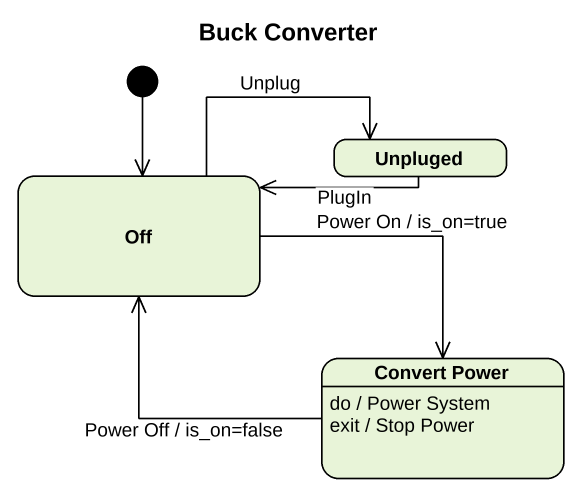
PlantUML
@startuml
title Buck Converter
hide empty description
state Off
state Unpluged
state "Convert Power" as Convert_Power
Convert_Power : do / Power System
Convert_Power : exit / Stop Power
[*] --> Off
Off -right-> Unpluged : Unplug
Off --> Convert_Power : Power On / is_on=true
Unpluged -left-> Off : PlugIn
Convert_Power -up-> Off : Power Off / is_on=false
@enduml
